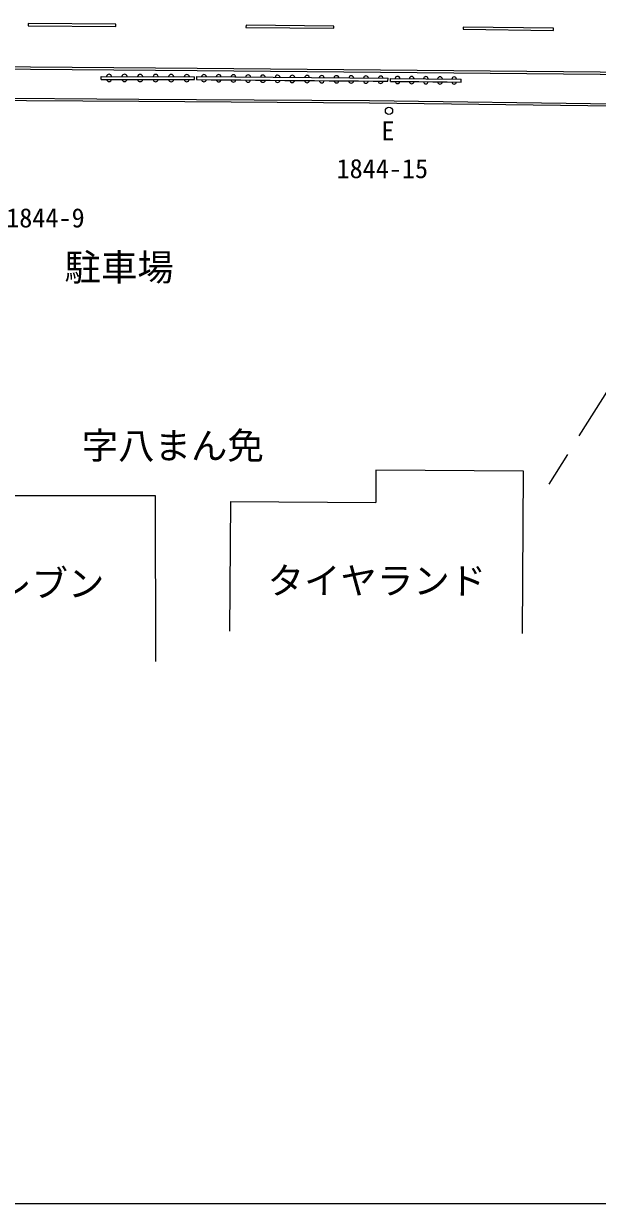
# Model space of a CAD drawing. Units: millimetres, scale not verified. Extents: x 40000 to 680000, y 20000 to 380000.
# Drawn here: x 109466 to 148857, y 205000 to 286048 of the extents above; entities that cross this region are included whole.
import ezdxf
from ezdxf.enums import TextEntityAlignment as Align

# ---------------------------------------------------------------- set-up
doc = ezdxf.new("R2010")
doc.units = ezdxf.units.MM
doc.header["$LTSCALE"] = 1000
doc.linetypes.add('DASHED', pattern=[7.5, 6, -1.5])
for name, color, linetype, lineweight in [('M-BGD', 7, 'Continuous', 25), ('M-BGD-EXST', 7, 'Continuous', 25), ('M-BMK-HTXT', 7, 'Continuous', 13), ('M-STR-STRC', 7, 'Continuous', 25), ('M-TTL-BAND', 7, 'Continuous', 25)]:
    doc.layers.add(name, color=color, linetype=linetype, lineweight=lineweight)
doc.styles.add('ＭＳ ゴシック', font='')
doc.styles.get('ＭＳ ゴシック').set_extended_font_data('MS Gothic')

msp = doc.modelspace()

# ---------------------------------------------------------------- linework, layer by layer
at = {"layer": 'M-BGD'}
for p, q in [((114798, 282418), (121199, 282397)), ((114798, 282218), (114798, 282418)), ((114798, 282218), (115864, 282215)), ((115864, 282215), (116931, 282211)), ((116931, 282211), (117998, 282208)), ((117998, 282208), (119065, 282204)), ((119065, 282204), (120132, 282201)), ((120132, 282201), (121198, 282197)), ((121198, 282197), (121199, 282397)), ((121343, 282403), (121341, 282203)), ((121341, 282203), (122352, 282194)), ((121343, 282403), (134484, 282289)), ((122352, 282194), (123363, 282185)), ((123363, 282185), (124374, 282177)), ((124374, 282177), (125385, 282168)), ((125385, 282168), (126396, 282159)), ((126396, 282159), (127406, 282150)), ((127406, 282150), (128417, 282141)), ((128417, 282141), (129428, 282133)), ((129428, 282133), (130439, 282124)), ((130439, 282124), (131450, 282115)), ((131450, 282115), (132461, 282106)), ((132461, 282106), (133472, 282097)), ((133472, 282097), (134482, 282089)), ((134482, 282089), (134484, 282289)), ((134649, 282079), (134651, 282279)), ((134649, 282079), (135621, 282070)), ((134651, 282279), (139510, 282233)), ((135621, 282070), (136593, 282061)), ((136593, 282061), (137565, 282051)), ((137565, 282051), (138536, 282042)), ((139508, 282033), (139510, 282233)), ((138536, 282042), (139508, 282033)), ((133651, 255380), (133636, 253159)), ((143791, 255310), (133651, 255380)), ((143713, 244160), (143791, 255310)), ((118522, 253611), (95962, 253583)), ((118536, 242221), (118522, 253611)), ((123660, 253229), (123594, 244308)), ((123660, 253229), (133636, 253159))]:
    msp.add_line(p, q, dxfattribs=at)
at = {"layer": 'M-BGD', "linetype": 'DASHED'}
msp.add_line((150783, 262801), (145512, 254402), dxfattribs=at)
at = {"layer": 'M-BGD'}
for points in [[(86186, 280935), (105799, 280790), (117380, 280711), (133216, 280616), (150079, 280395), (155775, 280349)], [(86187, 281085), (105800, 280940), (117381, 280861), (133218, 280766), (150080, 280545), (155776, 280499)]]:
    msp.add_lwpolyline(points, dxfattribs=at)
for centre, radius, start, end in [((115331, 282247), 180, 189.50235, 350.11481), ((115332, 282386), 180, 9.50235, 170.11481), ((116398, 282383), 180, 9.50244, 170.1131), ((116398, 282243), 180, 189.50244, 350.1131), ((117465, 282379), 180, 9.50235, 170.11481), ((117465, 282240), 180, 189.50244, 350.1131), ((118531, 282236), 180, 189.50423, 350.11293), ((118532, 282376), 180, 9.50244, 170.1131), ((119598, 282233), 180, 189.50244, 350.1131), ((119599, 282372), 180, 9.50423, 170.11293), ((120665, 282229), 180, 189.50423, 350.11293), ((120666, 282368), 180, 9.50244, 170.1131), ((121847, 282218), 170, 186.14397, 352.86013), ((121848, 282379), 170, 6.1458, 172.86), ((122858, 282209), 170, 186.14397, 352.86013), ((122859, 282370), 170, 6.14397, 172.86013), ((123869, 282201), 170, 186.14397, 352.86013), ((123870, 282361), 170, 6.14397, 172.86013), ((124880, 282192), 170, 186.14397, 352.86013), ((124881, 282353), 170, 6.14482, 172.85921), ((125890, 282183), 170, 186.1458, 352.86), ((125892, 282344), 170, 6.14482, 172.85921), ((126901, 282174), 170, 186.14473, 352.8593), ((126903, 282335), 170, 6.14397, 172.86013), ((127912, 282165), 170, 186.14482, 352.85921), ((127913, 282326), 170, 6.14397, 172.86013), ((128923, 282157), 170, 186.14482, 352.85921), ((128924, 282317), 170, 6.14397, 172.86013), ((129934, 282148), 170, 186.14397, 352.86013), ((129935, 282309), 170, 6.14397, 172.86013), ((130945, 282139), 170, 186.14397, 352.86013), ((130946, 282300), 170, 6.14397, 172.86013), ((131955, 282130), 170, 186.14397, 352.86013), ((131957, 282291), 170, 6.14397, 172.86013), ((132966, 282122), 170, 186.14397, 352.86013), ((132968, 282282), 170, 6.14482, 172.85921), ((133977, 282113), 170, 186.14397, 352.86013), ((133979, 282273), 170, 6.14482, 172.85921), ((135135, 282087), 162, 183.85259, 355.07136), ((135137, 282262), 162, 3.85262, 175.06956), ((136107, 282078), 162, 183.8516, 355.0705), ((136109, 282253), 162, 3.85347, 175.0704), ((137079, 282068), 162, 183.85347, 355.0704), ((137081, 282244), 162, 3.8535, 175.0686), ((138051, 282059), 162, 183.85259, 355.07136), ((138052, 282234), 162, 3.85071, 175.07146), ((139024, 282225), 162, 3.85347, 175.0704), ((139022, 282050), 162, 183.8535, 355.0686)]:
    msp.add_arc(centre, radius, start, end, dxfattribs=at)
at = {"layer": 'M-BGD-EXST'}
msp.add_circle((134550, 280053), 250, dxfattribs=at)
at = {"layer": 'M-STR-STRC'}
for p, q in [((115797, 286008), (109771, 286048)), ((130762, 285882), (124734, 285939)), ((145855, 285734), (139633, 285813))]:
    msp.add_line(p, q, dxfattribs=at)
for points in [[(109771, 286048), (109770, 285898), (115796, 285858), (115797, 286008)], [(124734, 285939), (124733, 285789), (130761, 285732), (130762, 285882)], [(139633, 285813), (139631, 285663), (145853, 285584), (145855, 285734)], [(84862, 280930), (85157, 281544), (85658, 282149), (86447, 282806), (87028, 283125), (87253, 283209), (87846, 283241), (92753, 283207), (121385, 282984), (159118, 282636)], [(84997, 280865), (85284, 281462), (85765, 282042), (86532, 282682), (87091, 282988), (87284, 283060), (87849, 283091), (92752, 283057), (121384, 282834), (159116, 282486)]]:
    msp.add_lwpolyline(points, dxfattribs=at)
at = {"layer": 'M-TTL-BAND'}
msp.add_line((40000, 205000), (579000, 205000), dxfattribs=at)

# ---------------------------------------------------------------- texts
at = {"layer": 'M-BGD-EXST', "style": 'ＭＳ ゴシック'}
msp.add_text('E', height=1320, dxfattribs=at).set_placement((134482, 278681), align=Align.MIDDLE_CENTER)
at = {"layer": 'M-BMK-HTXT', "style": 'ＭＳ ゴシック'}
for s, height, p in [('1844-15', 1320, (134091, 276089)), ('1844-9', 1320, (110964, 272706)), ('駐車場', 1833, (116028, 269305)), ('字八まん免', 1833, (119705, 257056)), ('タイヤランド', 1833, (133720, 247779)), ('セブンイレブン', 1833, (106259, 247590))]:
    msp.add_text(s, height=height, dxfattribs=at).set_placement(p, align=Align.MIDDLE_CENTER)

doc.saveas('drawing.dxf')
